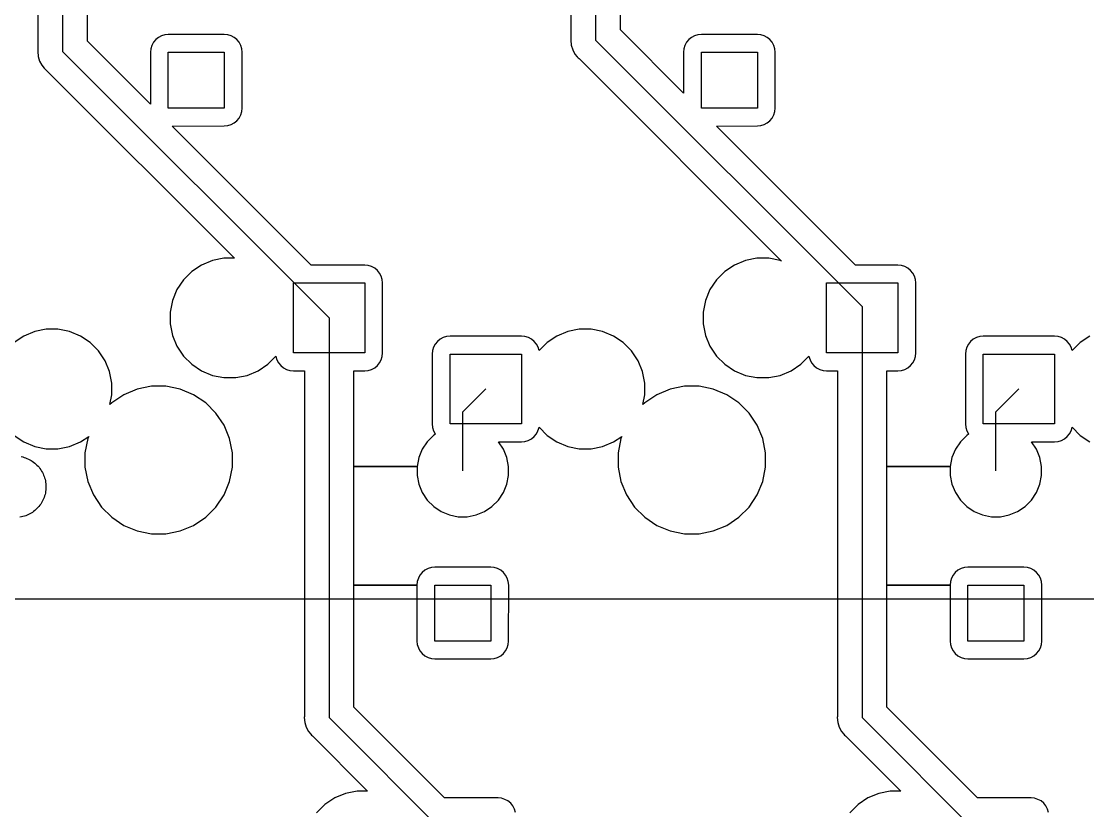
# Model space of a CAD drawing. Extents: x -29462 to 42578, y -23213 to 32194.
# Drawn here: x 23516 to 27750, y -16245 to -13109 of the extents above; entities that cross this region are included whole.
import ezdxf

# ---------------------------------------------------------------- set-up
doc = ezdxf.new("R2010")
doc.units = 0

msp = doc.modelspace()

# ---------------------------------------------------------------- linework, layer by layer
at = {"layer": 'Layer 1'}
for p, q in [((23679.3, -12170.7), (23679.3, -13229)), ((25795.9, -12170.7), (25795.9, -13184.1)), ((23581.1, -12380.5), (23581.1, -13224.2)), ((25697.8, -12380.5), (25697.8, -13179.4)), ((23777.772, -13188.243), (23777.8, -12760.6)), ((25894.472, -13143.572), (25894.4, -12760.6)), ((24072.0784, -13166.29044), (24059.83, -13172.83799)), ((24085.3711, -13162.25467), (24072.0784, -13166.29044)), ((24099.2, -13160.9), (24085.3711, -13162.25467)), ((24321.37756, -13160.90576), (24099.2, -13160.9)), ((24335.23466, -13162.26043), (24321.37756, -13160.90576)), ((24348.52736, -13166.2962), (24335.23466, -13162.26043)), ((24360.77576, -13172.84375), (24348.52736, -13166.2962)), ((26145, -13394.1), (25894.472, -13143.572)), ((26188.7784, -13166.29044), (26176.53, -13172.83799)), ((26202.0711, -13162.25467), (26188.7784, -13166.29044)), ((26215.9, -13160.9), (26202.0711, -13162.25467)), ((26438.07756, -13160.90576), (26215.9, -13160.9)), ((26451.93466, -13162.26043), (26438.07756, -13160.90576)), ((26465.22736, -13166.2962), (26451.93466, -13162.26043)), ((26477.47576, -13172.84375), (26465.22736, -13166.2962)), ((24028.3, -13438.8), (23777.772, -13188.243)), ((24033.72442, -13204.67264), (24029.68865, -13217.96534)), ((24040.27197, -13192.39594), (24033.72442, -13204.67264)), ((24049.0773, -13181.67154), (24040.27197, -13192.39594)), ((24059.83, -13172.83799), (24049.0773, -13181.67154)), ((24371.52846, -13181.6773), (24360.77576, -13172.84375)), ((24380.33379, -13192.4017), (24371.52846, -13181.6773)), ((24386.88134, -13204.6784), (24380.33379, -13192.4017)), ((24390.91711, -13217.9711), (24386.88134, -13204.6784)), ((25697.8, -13179.4), (25697.320223, -13184.226)), ((25697.320223, -13184.226), (25699.239333, -13203.5018)), ((25699.239333, -13203.5018), (25704.855553, -13222.0438)), ((25795.9, -13184.1), (26854.23, -14242.43)), ((26150.42442, -13204.67264), (26146.38865, -13217.96534)), ((26156.97197, -13192.39594), (26150.42442, -13204.67264)), ((26165.7773, -13181.67154), (26156.97197, -13192.39594)), ((26176.53, -13172.83799), (26165.7773, -13181.67154)), ((26488.22846, -13181.6773), (26477.47576, -13172.84375)), ((26497.03379, -13192.4017), (26488.22846, -13181.6773)), ((26503.58134, -13204.6784), (26497.03379, -13192.4017)), ((26507.61711, -13217.9711), (26503.58134, -13204.6784)), ((23581.1, -13224.2), (23580.620223, -13229.026)), ((23580.620223, -13229.026), (23582.539333, -13248.33)), ((23582.539333, -13248.33), (23588.155553, -13266.8438)), ((23679.3, -13229), (24737.63, -14287.33)), ((24028.30576, -13231.79424), (24028.3, -13438.8)), ((24029.68865, -13217.96534), (24028.30576, -13231.79424)), ((24099.2, -13454), (24099.2, -13231.8)), ((24099.2, -13231.8), (24321.4, -13231.8)), ((24321.4, -13231.8), (24321.4, -13454)), ((24392.3, -13231.8), (24390.91711, -13217.9711)), ((24392.32244, -13454.00576), (24392.3, -13231.8)), ((25704.855553, -13222.0438), (25713.971323, -13239.1182)), ((25713.971323, -13239.1182), (25723.199983, -13250.3506)), ((25723.199983, -13250.3506), (25723.2, -13250.4)), ((25723.2, -13250.4), (25726.27622, -13254.15355)), ((26145.00576, -13231.79424), (26145, -13394.1)), ((26146.38865, -13217.96534), (26145.00576, -13231.79424)), ((26215.9, -13454), (26215.9, -13231.8)), ((26215.9, -13231.8), (26438.1, -13231.8)), ((26438.1, -13231.8), (26438.1, -13454)), ((26509, -13231.8), (26507.61711, -13217.9711)), ((26509.02244, -13454.00576), (26509, -13231.8)), ((23588.155553, -13266.8438), (23597.271323, -13283.9465)), ((23597.271323, -13283.9465), (23606.499983, -13295.1507)), ((23606.499983, -13295.1507), (23606.5, -13295.1)), ((23606.5, -13295.1), (23609.57622, -13298.85355)), ((25726.27622, -13254.15355), (25730.02977, -13257.22977)), ((25730.02977, -13257.22977), (26534.10877, -14061.30877)), ((23609.57622, -13298.85355), (23613.32977, -13301.92977)), ((23613.32977, -13301.92977), (24361.47177, -14050.10077)), ((24321.4, -13454), (24099.2, -13454)), ((24390.93955, -13467.83466), (24392.32244, -13454.00576)), ((26438.1, -13454), (26215.9, -13454)), ((26507.63955, -13467.83466), (26509.02244, -13454.00576)), ((24360.7982, -13512.96201), (24371.5509, -13504.12846)), ((24371.5509, -13504.12846), (24380.35623, -13493.40406)), ((24380.35623, -13493.40406), (24386.90378, -13481.12736)), ((24386.90378, -13481.12736), (24390.93955, -13467.83466)), ((26477.4982, -13512.96201), (26488.2509, -13504.12846)), ((26488.2509, -13504.12846), (26497.05623, -13493.40406)), ((26497.05623, -13493.40406), (26503.60378, -13481.12736)), ((26503.60378, -13481.12736), (26507.63955, -13467.83466)), ((24114.325, -13524.953), (24321.4, -13524.9)), ((24667, -14077.6), (24114.325, -13524.953)), ((24321.4, -13524.9), (24335.2571, -13523.54533)), ((24335.2571, -13523.54533), (24348.5498, -13519.50956)), ((24348.5498, -13519.50956), (24360.7982, -13512.96201)), ((26275.853, -13524.953), (26438.1, -13524.9)), ((26828.5, -14077.6), (26275.853, -13524.953)), ((26438.1, -13524.9), (26451.9571, -13523.54533)), ((26451.9571, -13523.54533), (26465.2498, -13519.50956)), ((26465.2498, -13519.50956), (26477.4982, -13512.96201)), ((24319.9, -14050.1), (24274.0671, -14059.21577)), ((24361.47177, -14050.10077), (24319.9, -14050.1)), ((26436.6, -14050.1), (26390.7671, -14059.21577)), ((26483.39343, -14050.161), (26436.6, -14050.1)), ((26529.22633, -14059.27677), (26483.39343, -14050.161)), ((24230.9154, -14077.10867), (24192.0534, -14103.04487)), ((24274.0671, -14059.21577), (24230.9154, -14077.10867)), ((24879.40576, -14077.60576), (24667, -14077.6)), ((24893.23466, -14078.96043), (24879.40576, -14077.60576)), ((24906.52736, -14082.9962), (24893.23466, -14078.96043)), ((24918.80406, -14089.54375), (24906.52736, -14082.9962)), ((24929.52846, -14098.3773), (24918.80406, -14089.54375)), ((24938.36201, -14109.13), (24929.52846, -14098.3773)), ((26347.6154, -14077.10867), (26308.7534, -14103.04487)), ((26390.7671, -14059.21577), (26347.6154, -14077.10867)), ((26534.10877, -14061.30877), (26529.22633, -14059.27677)), ((26996.10576, -14077.60576), (26828.5, -14077.6)), ((27009.93466, -14078.96043), (26996.10576, -14077.60576)), ((27023.22736, -14082.9962), (27009.93466, -14078.96043)), ((27035.50406, -14089.54375), (27023.22736, -14082.9962)), ((27046.22846, -14098.3773), (27035.50406, -14089.54375)), ((27055.06201, -14109.13), (27046.22846, -14098.3773)), ((24159.0052, -14136.09307), (24133.0408, -14174.95507)), ((24192.0534, -14103.04487), (24159.0052, -14136.09307)), ((24944.90956, -14121.3784), (24938.36201, -14109.13)), ((24948.94533, -14134.6711), (24944.90956, -14121.3784)), ((24950.3, -14148.5), (24948.94533, -14134.6711)), ((26275.7052, -14136.09307), (26249.7408, -14174.95507)), ((26308.7534, -14103.04487), (26275.7052, -14136.09307)), ((27061.60956, -14121.3784), (27055.06201, -14109.13)), ((27065.64533, -14134.6711), (27061.60956, -14121.3784)), ((27067, -14148.5), (27065.64533, -14134.6711)), ((24133.0408, -14174.95507), (24115.1761, -14218.13507)), ((24596.1, -14426.2), (24596.1, -14148.5)), ((24596.1, -14148.5), (24879.4, -14148.5)), ((24879.4, -14148.5), (24879.4, -14426.2)), ((24950.29424, -14426.20576), (24950.3, -14148.5)), ((26249.7408, -14174.95507), (26231.8761, -14218.13507)), ((26712.8, -14426.2), (26712.8, -14148.5)), ((26712.8, -14148.5), (26996.1, -14148.5)), ((26996.1, -14148.5), (26996.1, -14426.2)), ((27066.99424, -14426.20576), (27067, -14148.5)), ((24115.1761, -14218.13507), (24106.06033, -14263.96797)), ((26231.8761, -14218.13507), (26222.76033, -14263.96797)), ((24106.06033, -14263.96797), (24106.1, -14310.7)), ((26222.76033, -14263.96797), (26222.8, -14310.7)), ((26854.3, -14242.5), (26854.3, -14287.3)), ((24106.1, -14310.7), (24115.21577, -14356.5329)), ((24737.6, -14287.3), (24737.6, -15874.8)), ((26222.8, -14310.7), (26231.91577, -14356.5329)), ((26854.3, -14287.3), (26854.3, -15874.8)), ((23568.5671, -14341.51577), (23525.4154, -14359.40867)), ((23614.4, -14332.4), (23568.5671, -14341.51577)), ((23661.13213, -14332.33203), (23614.4, -14332.4)), ((23706.96503, -14341.4478), (23661.13213, -14332.33203)), ((23750.14503, -14359.3407), (23706.96503, -14341.4478)), ((25685.2671, -14341.51577), (25642.1154, -14359.40867)), ((25731.1, -14332.4), (25685.2671, -14341.51577)), ((25777.83213, -14332.33203), (25731.1, -14332.4)), ((25823.66503, -14341.4478), (25777.83213, -14332.33203)), ((25866.84503, -14359.3407), (25823.66503, -14341.4478)), ((23525.4154, -14359.40867), (23486.5534, -14385.34487)), ((23788.97873, -14385.2769), (23750.14503, -14359.3407)), ((23822.02693, -14418.3251), (23788.97873, -14385.2769)), ((24115.21577, -14356.5329), (24133.08047, -14399.7129)), ((25159.34375, -14391.32424), (25152.7962, -14403.57264)), ((25168.1773, -14380.57154), (25159.34375, -14391.32424)), ((25178.9017, -14371.73799), (25168.1773, -14380.57154)), ((25191.1784, -14365.19044), (25178.9017, -14371.73799)), ((25204.4711, -14361.15467), (25191.1784, -14365.19044)), ((25218.3, -14359.8), (25204.4711, -14361.15467)), ((25501.681606, -14359.831975), (25218.3, -14359.8)), ((25515.510506, -14361.186645), (25501.681606, -14359.831975)), ((25528.831406, -14365.222415), (25515.510506, -14361.186645)), ((25541.079806, -14371.769965), (25528.831406, -14365.222415)), ((25551.832506, -14380.603515), (25541.079806, -14371.769965)), ((25560.637836, -14391.356215), (25551.832506, -14380.603515)), ((25567.185386, -14403.604615), (25560.637836, -14391.356215)), ((25603.2534, -14385.34487), (25571.2776, -14417.34887)), ((25642.1154, -14359.40867), (25603.2534, -14385.34487)), ((25905.67873, -14385.2769), (25866.84503, -14359.3407)), ((25938.72693, -14418.3251), (25905.67873, -14385.2769)), ((26231.91577, -14356.5329), (26249.78047, -14399.7129)), ((27276.04375, -14391.32424), (27269.4962, -14403.57264)), ((27284.8773, -14380.57154), (27276.04375, -14391.32424)), ((27295.6017, -14371.73799), (27284.8773, -14380.57154)), ((27307.8784, -14365.19044), (27295.6017, -14371.73799)), ((27321.1711, -14361.15467), (27307.8784, -14365.19044)), ((27335, -14359.8), (27321.1711, -14361.15467)), ((27618.281606, -14359.831975), (27335, -14359.8)), ((27632.110506, -14361.186645), (27618.281606, -14359.831975)), ((27645.431406, -14365.222415), (27632.110506, -14361.186645)), ((27657.679806, -14371.769965), (27645.431406, -14365.222415)), ((27668.432506, -14380.603515), (27657.679806, -14371.769965)), ((27677.237836, -14391.356215), (27668.432506, -14380.603515)), ((27683.785386, -14403.604615), (27677.237836, -14391.356215)), ((27719.8534, -14385.34487), (27687.8776, -14417.34887)), ((27758.7154, -14359.40867), (27719.8534, -14385.34487)), ((23847.99133, -14457.1871), (23822.02693, -14418.3251)), ((24133.08047, -14399.7129), (24159.04487, -14438.5749)), ((24879.4, -14426.2), (24596.1, -14426.2)), ((24948.93957, -14440.03466), (24950.29424, -14426.20576)), ((25147.40576, -14430.69424), (25147.4, -14708.5)), ((25148.76043, -14416.86534), (25147.40576, -14430.69424)), ((25152.7962, -14403.57264), (25148.76043, -14416.86534)), ((25218.3, -14708.5), (25218.3, -14430.7)), ((25218.3, -14430.7), (25501.6, -14430.7)), ((25501.6, -14430.7), (25501.6, -14708.5)), ((25571.221156, -14416.897315), (25567.185386, -14403.604615)), ((25571.2776, -14417.34887), (25571.221156, -14416.897315)), ((25964.69133, -14457.1871), (25938.72693, -14418.3251)), ((26249.78047, -14399.7129), (26275.74487, -14438.5749)), ((26996.1, -14426.2), (26712.8, -14426.2)), ((27065.63957, -14440.03466), (27066.99424, -14426.20576)), ((27264.10576, -14430.69424), (27264.1, -14708.5)), ((27265.46043, -14416.86534), (27264.10576, -14430.69424)), ((27269.4962, -14403.57264), (27265.46043, -14416.86534)), ((27335, -14708.5), (27335, -14430.7)), ((27335, -14430.7), (27618.3, -14430.7)), ((27618.3, -14430.7), (27618.3, -14708.5)), ((27687.821156, -14416.897315), (27683.785386, -14403.604615)), ((27687.8776, -14417.34887), (27687.821156, -14416.897315)), ((23865.88423, -14500.3671), (23847.99133, -14457.1871)), ((24159.04487, -14438.5749), (24192.09307, -14471.5949)), ((24192.09307, -14471.5949), (24230.95507, -14497.5593)), ((24455.7129, -14497.59133), (24494.5466, -14471.62693)), ((24494.5466, -14471.62693), (24526.5224, -14439.65113)), ((24526.5224, -14439.65113), (24526.578844, -14440.102685)), ((24526.578844, -14440.102685), (24530.614614, -14453.395385)), ((24530.614614, -14453.395385), (24537.162164, -14465.643785)), ((24537.162164, -14465.643785), (24545.967494, -14476.396485)), ((24545.967494, -14476.396485), (24556.720194, -14485.201815)), ((24918.7983, -14485.13379), (24929.5227, -14476.32846)), ((24929.5227, -14476.32846), (24938.35625, -14465.57576)), ((24938.35625, -14465.57576), (24944.9038, -14453.32736)), ((24944.9038, -14453.32736), (24948.93957, -14440.03466)), ((25982.58423, -14500.3671), (25964.69133, -14457.1871)), ((26275.74487, -14438.5749), (26308.79307, -14471.5949)), ((26308.79307, -14471.5949), (26347.65507, -14497.5593)), ((26572.3129, -14497.59133), (26611.1466, -14471.62693)), ((26611.1466, -14471.62693), (26643.1224, -14439.65113)), ((26643.1224, -14439.65113), (26643.178844, -14440.102685)), ((26643.178844, -14440.102685), (26647.214614, -14453.395385)), ((26647.214614, -14453.395385), (26653.762164, -14465.643785)), ((26653.762164, -14465.643785), (26662.567494, -14476.396485)), ((26662.567494, -14476.396485), (26673.320194, -14485.201815)), ((27035.4983, -14485.13379), (27046.2227, -14476.32846)), ((27046.2227, -14476.32846), (27055.05625, -14465.57576)), ((27055.05625, -14465.57576), (27061.6038, -14453.32736)), ((27061.6038, -14453.32736), (27065.63957, -14440.03466)), ((23875, -14546.2), (23865.88423, -14500.3671)), ((24230.95507, -14497.5593), (24274.10677, -14515.4522)), ((24274.10677, -14515.4522), (24319.93967, -14524.56797)), ((24366.7, -14524.6), (24412.5329, -14515.48423)), ((24412.5329, -14515.48423), (24455.7129, -14497.59133)), ((24556.720194, -14485.201815), (24568.968594, -14491.777585)), ((24568.968594, -14491.777585), (24582.289494, -14495.813355)), ((24582.289494, -14495.813355), (24596.118394, -14497.168025)), ((24596.118394, -14497.168025), (24639.4, -14497.1)), ((24639.4, -14497.1), (24639.4, -15870)), ((24836.1, -14877.2), (24836.1, -14497.1)), ((24836.1, -14497.1), (24879.4, -14497.1)), ((24879.4, -14497.1), (24893.2289, -14495.74533)), ((24893.2289, -14495.74533), (24906.5216, -14491.70956)), ((24906.5216, -14491.70956), (24918.7983, -14485.13379)), ((25991.7, -14546.2), (25982.58423, -14500.3671)), ((26347.65507, -14497.5593), (26390.80677, -14515.4522)), ((26390.80677, -14515.4522), (26436.63967, -14524.56797)), ((26483.3, -14524.6), (26529.1329, -14515.48423)), ((26529.1329, -14515.48423), (26572.3129, -14497.59133)), ((26673.320194, -14485.201815), (26685.568594, -14491.777585)), ((26685.568594, -14491.777585), (26698.889494, -14495.813355)), ((26698.889494, -14495.813355), (26712.718394, -14497.168025)), ((26712.718394, -14497.168025), (26756.1, -14497.1)), ((26756.1, -14497.1), (26756.1, -15870)), ((26952.8, -14877.2), (26952.8, -14497.1)), ((26952.8, -14497.1), (26996.1, -14497.1)), ((26996.1, -14497.1), (27009.9289, -14495.74533)), ((27009.9289, -14495.74533), (27023.2216, -14491.70956)), ((27023.2216, -14491.70956), (27035.4983, -14485.13379)), ((23874.94592, -14592.92314), (23875, -14546.2)), ((24032.2, -14559), (23975.6427, -14570.2607)), ((24089.9659, -14559.0377), (24032.2, -14559)), ((24146.5232, -14570.2984), (24089.9659, -14559.0377)), ((24319.93967, -14524.56797), (24366.7, -14524.6)), ((25991.64592, -14592.92314), (25991.7, -14546.2)), ((26148.9, -14559), (26092.3427, -14570.2607)), ((26206.5659, -14559.0377), (26148.9, -14559)), ((26263.1232, -14570.2984), (26206.5659, -14559.0377)), ((26436.63967, -14524.56797), (26483.3, -14524.6)), ((23867.26948, -14631.53114), (23874.94592, -14592.92314)), ((23922.3592, -14592.3305), (23874.4097, -14624.3627)), ((23975.6427, -14570.2607), (23922.3592, -14592.3305)), ((24199.8067, -14592.3682), (24146.5232, -14570.2984)), ((24247.7562, -14624.4004), (24199.8067, -14592.3682)), ((25268.5, -14660.7), (25359.9399, -14569.5423)), ((25983.96948, -14631.53114), (25991.64592, -14592.92314)), ((26039.0592, -14592.3305), (25991.1097, -14624.3627)), ((26092.3427, -14570.2607), (26039.0592, -14592.3305)), ((26316.4067, -14592.3682), (26263.1232, -14570.2984)), ((26364.3562, -14624.4004), (26316.4067, -14592.3682)), ((27385.1, -14660.7), (27476.5399, -14569.5423)), ((23874.4097, -14624.3627), (23867.26948, -14631.53114)), ((24288.5373, -14665.1815), (24247.7562, -14624.4004)), ((25991.1097, -14624.3627), (25983.96948, -14631.53114)), ((26405.1373, -14665.1815), (26364.3562, -14624.4004)), ((24320.5695, -14713.1592), (24288.5373, -14665.1815)), ((25268.5, -14895), (25268.5, -14660.7)), ((26437.1695, -14713.1592), (26405.1373, -14665.1815)), ((27385.1, -14895), (27385.1, -14660.7)), ((24342.6393, -14766.4145), (24320.5695, -14713.1592)), ((25147.4, -14708.5), (25148.75467, -14722.3289)), ((25148.75467, -14722.3289), (25152.79044, -14735.6216)), ((25501.6, -14708.5), (25218.3, -14708.5)), ((25567.10378, -14735.62736), (25571.13955, -14722.33466)), ((25571.13955, -14722.33466), (25571.195994, -14721.883105)), ((25571.195994, -14721.883105), (25603.171794, -14753.858905)), ((26459.2393, -14766.4145), (26437.1695, -14713.1592)), ((27264.1, -14708.5), (27265.45467, -14722.3289)), ((27265.45467, -14722.3289), (27269.49044, -14735.6216)), ((27618.3, -14708.5), (27335, -14708.5)), ((27683.80378, -14735.62736), (27687.83955, -14722.33466)), ((27687.83955, -14722.33466), (27687.895994, -14721.883105)), ((27687.895994, -14721.883105), (27719.871794, -14753.858905)), ((23486.571794, -14753.858905), (23525.433794, -14779.823305)), ((23750.1129, -14779.79133), (23783.1329, -14757.72153)), ((23779.54868, -14766.38575), (23768.28798, -14822.97125)), ((23783.1329, -14757.72153), (23779.54868, -14766.38575)), ((24353.9, -14823), (24342.6393, -14766.4145)), ((25152.818665, -14754.05066), (25127.531565, -14779.36596)), ((25152.79044, -14735.6216), (25159.33799, -14747.87)), ((25160.297545, -14749.05533), (25152.818665, -14754.05066)), ((25159.33799, -14747.87), (25160.297545, -14749.05533)), ((25515.4289, -14778.04533), (25528.7498, -14774.00956)), ((25528.7498, -14774.00956), (25540.9982, -14767.43379)), ((25540.9982, -14767.43379), (25551.7509, -14758.62846)), ((25551.7509, -14758.62846), (25560.55623, -14747.87576)), ((25560.55623, -14747.87576), (25567.10378, -14735.62736)), ((25603.171794, -14753.858905), (25642.033794, -14779.823305)), ((25866.8129, -14779.79133), (25899.8329, -14757.72153)), ((25896.24868, -14766.38575), (25884.98798, -14822.97125)), ((25899.8329, -14757.72153), (25896.24868, -14766.38575)), ((26470.5, -14823), (26459.2393, -14766.4145)), ((27269.518665, -14754.05066), (27244.231565, -14779.36596)), ((27269.49044, -14735.6216), (27276.03799, -14747.87)), ((27276.997545, -14749.05533), (27269.518665, -14754.05066)), ((27276.03799, -14747.87), (27276.997545, -14749.05533)), ((27632.1289, -14778.04533), (27645.4498, -14774.00956)), ((27645.4498, -14774.00956), (27657.6982, -14767.43379)), ((27657.6982, -14767.43379), (27668.4509, -14758.62846)), ((27668.4509, -14758.62846), (27677.25623, -14747.87576)), ((27677.25623, -14747.87576), (27683.80378, -14735.62736)), ((27719.871794, -14753.858905), (27758.733794, -14779.823305)), ((23525.433794, -14779.823305), (23568.585494, -14797.716205)), ((23568.585494, -14797.716205), (23614.418394, -14806.831975)), ((23614.418394, -14806.831975), (23661.1, -14806.8)), ((23661.1, -14806.8), (23706.9329, -14797.68423)), ((23706.9329, -14797.68423), (23750.1129, -14779.79133)), ((25107.634865, -14809.11216), (25093.947065, -14842.16036)), ((25127.531565, -14779.36596), (25107.634865, -14809.11216)), ((25429.64132, -14809.0434), (25409.77292, -14779.3254)), ((25409.77292, -14779.3254), (25501.6, -14779.4)), ((25443.32912, -14842.0916), (25429.64132, -14809.0434)), ((25501.6, -14779.4), (25515.4289, -14778.04533)), ((25642.033794, -14779.823305), (25685.185494, -14797.716205)), ((25685.185494, -14797.716205), (25731.018394, -14806.831975)), ((25731.018394, -14806.831975), (25777.8, -14806.8)), ((25777.8, -14806.8), (25823.6329, -14797.68423)), ((25823.6329, -14797.68423), (25866.8129, -14779.79133)), ((27224.334865, -14809.11216), (27210.647065, -14842.16036)), ((27244.231565, -14779.36596), (27224.334865, -14809.11216)), ((27546.34132, -14809.0434), (27526.47292, -14779.3254)), ((27526.47292, -14779.3254), (27618.3, -14779.4)), ((27560.02912, -14842.0916), (27546.34132, -14809.0434)), ((27618.3, -14779.4), (27632.1289, -14778.04533)), ((23515.233187, -14838.367087), (23521.070611, -14839.682581)), ((23521.070611, -14839.682581), (23526.826824, -14841.279262)), ((23526.826824, -14841.279262), (23532.491802, -14843.152977)), ((23532.491802, -14843.152977), (23538.055519, -14845.299576)), ((23538.055519, -14845.299576), (23543.50795, -14847.714906)), ((23543.50795, -14847.714906), (23548.839072, -14850.394818)), ((23548.839072, -14850.394818), (23554.038858, -14853.335158)), ((23554.038858, -14853.335158), (23559.097284, -14856.531775)), ((23559.097284, -14856.531775), (23564.004325, -14859.980519)), ((23564.004325, -14859.980519), (23568.749957, -14863.677238)), ((23768.28798, -14822.97125), (23768.3, -14880.6)), ((24353.8341, -14880.666), (24353.9, -14823)), ((25093.947065, -14842.16036), (25086.947955, -14877.26876)), ((25450.3, -14877.2), (25443.32912, -14842.0916)), ((25884.98798, -14822.97125), (25885, -14880.6)), ((26470.5341, -14880.666), (26470.5, -14823)), ((27210.647065, -14842.16036), (27203.647955, -14877.26876)), ((27567, -14877.2), (27560.02912, -14842.0916)), ((23568.749957, -14863.677238), (23573.324154, -14867.61778)), ((23573.324154, -14867.61778), (23577.716891, -14871.797993)), ((23577.716891, -14871.797993), (23581.897104, -14876.19073)), ((23581.897104, -14876.19073), (23585.837646, -14880.764927)), ((23585.837646, -14880.764927), (23589.534365, -14885.510559)), ((23589.534365, -14885.510559), (23592.983109, -14890.4176)), ((23592.983109, -14890.4176), (23596.179726, -14895.476026)), ((23596.179726, -14895.476026), (23599.120066, -14900.675812)), ((23599.120066, -14900.675812), (23601.799978, -14906.006934)), ((23768.3, -14880.6), (23779.5607, -14937.1573)), ((24342.5734, -14937.2233), (24353.8341, -14880.666)), ((24836.1, -15348.5), (24836.1, -14877.2)), ((24836.1, -14877.2), (25087, -14877.2)), ((25086.947955, -14877.26876), (24836.1, -14877.2)), ((25087, -14877.2), (25087, -14913)), ((25450.27348, -14913.02662), (25450.3, -14877.2)), ((25885, -14880.6), (25896.2607, -14937.1573)), ((26459.2734, -14937.2233), (26470.5341, -14880.666)), ((26952.8, -15348.5), (26952.8, -14877.2)), ((26952.8, -14877.2), (27203.6, -14877.2)), ((27203.647955, -14877.26876), (26952.8, -14877.2)), ((27203.6, -14877.2), (27203.6, -14913)), ((27566.97348, -14913.02662), (27567, -14877.2)), ((23601.799978, -14906.006934), (23604.215308, -14911.459365)), ((23604.215308, -14911.459365), (23606.361907, -14917.023082)), ((23606.361907, -14917.023082), (23608.235622, -14922.68806)), ((23608.235622, -14922.68806), (23609.832303, -14928.444273)), ((23609.832303, -14928.444273), (23611.147797, -14934.281697)), ((23611.147797, -14934.281697), (23612.177954, -14940.190306)), ((23612.177954, -14940.190306), (23612.918622, -14946.160076)), ((23612.918622, -14946.160076), (23613.365649, -14952.180983)), ((23779.5607, -14937.1573), (23801.6305, -14990.4408)), ((24320.5036, -14990.5068), (24342.5734, -14937.2233)), ((25087, -14913), (25093.99911, -14948.1084)), ((25443.3026, -14948.13502), (25450.27348, -14913.02662)), ((25896.2607, -14937.1573), (25918.3305, -14990.4408)), ((26437.2036, -14990.5068), (26459.2734, -14937.2233)), ((27203.6, -14913), (27210.59911, -14948.1084)), ((27560.0026, -14948.13502), (27566.97348, -14913.02662)), ((23609.65843, -14988.784386), (23608.009964, -14994.583343)), ((23611.024743, -14982.872088), (23609.65843, -14988.784386)), ((23612.101224, -14976.854125), (23611.024743, -14982.872088)), ((23612.880194, -14970.738172), (23612.101224, -14976.854125)), ((23613.353974, -14964.531905), (23612.880194, -14970.738172)), ((23613.514884, -14958.243), (23613.353974, -14964.531905)), ((23613.365649, -14952.180983), (23613.514884, -14958.243)), ((25093.99911, -14948.1084), (25107.68691, -14981.1566)), ((25107.68691, -14981.1566), (25127.58361, -15010.9028)), ((25409.7181, -15010.92942), (25429.6148, -14981.18322)), ((25429.6148, -14981.18322), (25443.3026, -14948.13502)), ((27210.59911, -14948.1084), (27224.28691, -14981.1566)), ((27224.28691, -14981.1566), (27244.18361, -15010.9028)), ((27526.4181, -15010.92942), (27546.3148, -14981.18322)), ((27546.3148, -14981.18322), (27560.0026, -14948.13502)), ((23592.624016, -15026.567088), (23589.215505, -15031.357739)), ((23595.804129, -15021.609366), (23592.624016, -15026.567088)), ((23598.748166, -15016.492249), (23595.804129, -15021.609366)), ((23601.448448, -15011.223412), (23598.748166, -15016.492249)), ((23603.897294, -15005.810532), (23601.448448, -15011.223412)), ((23606.087026, -15000.261284), (23603.897294, -15005.810532)), ((23608.009964, -14994.583343), (23606.087026, -15000.261284)), ((23801.6305, -14990.4408), (23833.6627, -15038.4185)), ((24288.4714, -15038.4845), (24320.5036, -14990.5068)), ((25127.58361, -15010.9028), (25152.87071, -15036.2181)), ((25384.431, -15036.24472), (25409.7181, -15010.92942)), ((25918.3305, -14990.4408), (25950.3627, -15038.4185)), ((26405.1714, -15038.4845), (26437.2036, -14990.5068)), ((27244.18361, -15010.9028), (27269.47071, -15036.2181)), ((27501.131, -15036.24472), (27526.4181, -15010.92942)), ((23533.293688, -15073.020084), (23527.614836, -15074.940327)), ((23538.843975, -15070.832986), (23533.293688, -15073.020084)), ((23544.258017, -15068.386708), (23538.843975, -15070.832986)), ((23549.528134, -15065.688928), (23544.258017, -15068.386708)), ((23554.646648, -15062.747319), (23549.528134, -15065.688928)), ((23559.605879, -15059.569559), (23554.646648, -15062.747319)), ((23564.398147, -15056.163322), (23559.605879, -15059.569559)), ((23569.015774, -15052.536285), (23564.398147, -15056.163322)), ((23573.451079, -15048.696123), (23569.015774, -15052.536285)), ((23577.696385, -15044.650512), (23573.451079, -15048.696123)), ((23581.74401, -15040.407127), (23577.696385, -15044.650512)), ((23585.586277, -15035.973644), (23581.74401, -15040.407127)), ((23589.215505, -15031.357739), (23585.586277, -15035.973644)), ((23833.6627, -15038.4185), (23874.4438, -15079.1714)), ((24247.6903, -15079.2374), (24288.4714, -15038.4845)), ((25152.87071, -15036.2181), (25182.61691, -15056.0865)), ((25182.61691, -15056.0865), (25215.69331, -15069.8025)), ((25215.69331, -15069.8025), (25250.77351, -15076.77338)), ((25286.5, -15076.8), (25321.6084, -15069.82912)), ((25321.6084, -15069.82912), (25354.6848, -15056.11312)), ((25354.6848, -15056.11312), (25384.431, -15036.24472)), ((25950.3627, -15038.4185), (25991.1438, -15079.1714)), ((26364.3903, -15079.2374), (26405.1714, -15038.4845)), ((27269.47071, -15036.2181), (27299.21691, -15056.0865)), ((27299.21691, -15056.0865), (27332.29331, -15069.8025)), ((27332.29331, -15069.8025), (27367.37351, -15076.77338)), ((27403.2, -15076.8), (27438.3084, -15069.82912)), ((27438.3084, -15069.82912), (27471.3848, -15056.11312)), ((27471.3848, -15056.11312), (27501.131, -15036.24472)), ((23515.902151, -15077.949547), (23509.883677, -15079.023172)), ((23521.815097, -15076.58604), (23515.902151, -15077.949547)), ((23527.614836, -15074.940327), (23521.815097, -15076.58604)), ((23874.4438, -15079.1714), (23922.3933, -15111.2318)), ((23922.3933, -15111.2318), (23975.6768, -15133.3016)), ((24146.4573, -15133.3676), (24199.7408, -15111.2978)), ((24199.7408, -15111.2978), (24247.6903, -15079.2374)), ((25250.77351, -15076.77338), (25286.5, -15076.8)), ((25991.1438, -15079.1714), (26039.0933, -15111.2318)), ((26039.0933, -15111.2318), (26092.3768, -15133.3016)), ((26263.1573, -15133.3676), (26316.4408, -15111.2978)), ((26316.4408, -15111.2978), (26364.3903, -15079.2374)), ((27367.37351, -15076.77338), (27403.2, -15076.8)), ((23975.6768, -15133.3016), (24032.2341, -15144.534)), ((24032.2341, -15144.534), (24089.9, -15144.6)), ((24089.9, -15144.6), (24146.4573, -15133.3676)), ((26092.3768, -15133.3016), (26148.9341, -15144.534)), ((26148.9341, -15144.534), (26206.6, -15144.6)), ((26206.6, -15144.6), (26263.1573, -15133.3676)), ((25130.3784, -15282.99044), (25118.13, -15289.53799)), ((25143.6711, -15278.95467), (25130.3784, -15282.99044)), ((25157.5, -15277.6), (25143.6711, -15278.95467)), ((25379.77756, -15277.60576), (25157.5, -15277.6)), ((25393.63466, -15278.96043), (25379.77756, -15277.60576)), ((25406.92736, -15282.9962), (25393.63466, -15278.96043)), ((25419.17576, -15289.54375), (25406.92736, -15282.9962)), ((27247.0784, -15282.99044), (27234.83, -15289.53799)), ((27260.3711, -15278.95467), (27247.0784, -15282.99044)), ((27274.2, -15277.6), (27260.3711, -15278.95467)), ((27496.37756, -15277.60576), (27274.2, -15277.6)), ((27510.23466, -15278.96043), (27496.37756, -15277.60576)), ((27523.52736, -15282.9962), (27510.23466, -15278.96043)), ((27535.77576, -15289.54375), (27523.52736, -15282.9962)), ((25092.02442, -15321.37264), (25087.98865, -15334.66534)), ((25098.57197, -15309.09594), (25092.02442, -15321.37264)), ((25107.3773, -15298.37154), (25098.57197, -15309.09594)), ((25118.13, -15289.53799), (25107.3773, -15298.37154)), ((25429.92846, -15298.3773), (25419.17576, -15289.54375)), ((25438.73379, -15309.1017), (25429.92846, -15298.3773)), ((25445.28134, -15321.3784), (25438.73379, -15309.1017)), ((25449.31711, -15334.6711), (25445.28134, -15321.3784)), ((27208.72442, -15321.37264), (27204.68865, -15334.66534)), ((27215.27197, -15309.09594), (27208.72442, -15321.37264)), ((27224.0773, -15298.37154), (27215.27197, -15309.09594)), ((27234.83, -15289.53799), (27224.0773, -15298.37154)), ((27546.52846, -15298.3773), (27535.77576, -15289.54375)), ((27555.33379, -15309.1017), (27546.52846, -15298.3773)), ((27561.88134, -15321.3784), (27555.33379, -15309.1017)), ((27565.91711, -15334.6711), (27561.88134, -15321.3784)), ((24836.085, -15834.085), (24836.1, -15348.5)), ((25086.60576, -15348.49424), (24836.1, -15348.5)), ((24836.1, -15348.5), (25086.6, -15348.5)), ((25086.6, -15348.5), (25086.6, -15570.7)), ((25087.98865, -15334.66534), (25086.60576, -15348.49424)), ((25157.5, -15570.7), (25157.5, -15348.5)), ((25157.5, -15348.5), (25379.7, -15348.5)), ((25379.7, -15348.5), (25379.7, -15570.7)), ((25450.7, -15348.5), (25449.31711, -15334.6711)), ((25450.62244, -15570.70576), (25450.7, -15348.5)), ((26952.785, -15834.085), (26952.8, -15348.5)), ((27203.30576, -15348.49424), (26952.8, -15348.5)), ((26952.8, -15348.5), (27203.3, -15348.5)), ((27203.3, -15348.5), (27203.3, -15570.7)), ((27204.68865, -15334.66534), (27203.30576, -15348.49424)), ((27274.2, -15570.7), (27274.2, -15348.5)), ((27274.2, -15348.5), (27496.4, -15348.5)), ((27496.4, -15348.5), (27496.4, -15570.7)), ((27567.3, -15348.5), (27565.91711, -15334.6711)), ((27567.32244, -15570.70576), (27567.3, -15348.5)), ((4404.28, -15402.5), (42577.9, -15402.5)), ((25086.6, -15570.7), (25087.98289, -15584.5289)), ((25379.7, -15570.7), (25157.5, -15570.7)), ((25449.23955, -15584.53466), (25450.62244, -15570.70576)), ((27203.3, -15570.7), (27204.68289, -15584.5289)), ((27496.4, -15570.7), (27274.2, -15570.7)), ((27565.93955, -15584.53466), (27567.32244, -15570.70576)), ((25087.98289, -15584.5289), (25092.01866, -15597.8216)), ((25092.01866, -15597.8216), (25098.56621, -15610.0983)), ((25098.56621, -15610.0983), (25107.37154, -15620.8227)), ((25107.37154, -15620.8227), (25118.12424, -15629.65625)), ((25419.0982, -15629.66201), (25429.8509, -15620.82846)), ((25429.8509, -15620.82846), (25438.65623, -15610.10406)), ((25438.65623, -15610.10406), (25445.20378, -15597.82736)), ((25445.20378, -15597.82736), (25449.23955, -15584.53466)), ((27204.68289, -15584.5289), (27208.71866, -15597.8216)), ((27208.71866, -15597.8216), (27215.26621, -15610.0983)), ((27215.26621, -15610.0983), (27224.07154, -15620.8227)), ((27224.07154, -15620.8227), (27234.82424, -15629.65625)), ((27535.7982, -15629.66201), (27546.5509, -15620.82846)), ((27546.5509, -15620.82846), (27555.35623, -15610.10406)), ((27555.35623, -15610.10406), (27561.90378, -15597.82736)), ((27561.90378, -15597.82736), (27565.93955, -15584.53466)), ((25118.12424, -15629.65625), (25130.37264, -15636.2038)), ((25130.37264, -15636.2038), (25143.66534, -15640.23957)), ((25143.66534, -15640.23957), (25157.49424, -15641.59424)), ((25157.49424, -15641.59424), (25379.7, -15641.6)), ((25379.7, -15641.6), (25393.5571, -15640.24533)), ((25393.5571, -15640.24533), (25406.8498, -15636.20956)), ((25406.8498, -15636.20956), (25419.0982, -15629.66201)), ((27234.82424, -15629.65625), (27247.07264, -15636.2038)), ((27247.07264, -15636.2038), (27260.36534, -15640.23957)), ((27260.36534, -15640.23957), (27274.19424, -15641.59424)), ((27274.19424, -15641.59424), (27496.4, -15641.6)), ((27496.4, -15641.6), (27510.2571, -15640.24533)), ((27510.2571, -15640.24533), (27523.5498, -15636.20956)), ((27523.5498, -15636.20956), (27535.7982, -15629.66201)), ((25196.2, -16194.2), (24836.085, -15834.085)), ((27312.9, -16194.2), (26952.785, -15834.085)), ((24639.4, -15870), (24638.920223, -15874.826)), ((24638.920223, -15874.826), (24640.839333, -15894.13)), ((24737.6, -15874.8), (25266.766, -16403.966)), ((26756.1, -15870), (26755.620223, -15874.826)), ((26755.620223, -15874.826), (26757.539333, -15894.13)), ((26854.3, -15874.8), (27383.466, -16403.966)), ((24640.839333, -15894.13), (24646.455553, -15912.6438)), ((24646.455553, -15912.6438), (24655.571323, -15929.7465)), ((26757.539333, -15894.13), (26763.155553, -15912.6438)), ((26763.155553, -15912.6438), (26772.271323, -15929.7465)), ((24655.571323, -15929.7465), (24664.799983, -15940.9507)), ((24664.799983, -15940.9507), (24664.8, -15941)), ((24664.8, -15941), (24667.87622, -15944.75355)), ((24667.87622, -15944.75355), (24671.62977, -15947.82977)), ((24671.62977, -15947.82977), (24890.60577, -16166.83377)), ((26772.271323, -15929.7465), (26781.499983, -15940.9507)), ((26781.499983, -15940.9507), (26781.5, -15941)), ((26781.5, -15941), (26784.57622, -15944.75355)), ((26784.57622, -15944.75355), (26788.32977, -15947.82977)), ((26788.32977, -15947.82977), (27007.30577, -16166.83377)), ((24849.1, -16166.8), (24803.2671, -16175.91577)), ((24890.60577, -16166.83377), (24849.1, -16166.8)), ((26965.8, -16166.8), (26919.9671, -16175.91577)), ((27007.30577, -16166.83377), (26965.8, -16166.8)), ((24760.1154, -16193.80867), (24721.2534, -16219.74487)), ((24803.2671, -16175.91577), (24760.1154, -16193.80867)), ((25408.60576, -16194.20576), (25196.2, -16194.2)), ((25422.43466, -16195.56043), (25408.60576, -16194.20576)), ((25435.72736, -16199.5962), (25422.43466, -16195.56043)), ((25448.00406, -16206.14375), (25435.72736, -16199.5962)), ((25458.72846, -16214.9773), (25448.00406, -16206.14375)), ((25467.56201, -16225.73), (25458.72846, -16214.9773)), ((26876.8154, -16193.80867), (26837.9534, -16219.74487)), ((26919.9671, -16175.91577), (26876.8154, -16193.80867)), ((27525.20576, -16194.20576), (27312.9, -16194.2)), ((27539.03466, -16195.56043), (27525.20576, -16194.20576)), ((27552.32736, -16199.5962), (27539.03466, -16195.56043)), ((27564.60406, -16206.14375), (27552.32736, -16199.5962)), ((27575.32846, -16214.9773), (27564.60406, -16206.14375)), ((27584.16201, -16225.73), (27575.32846, -16214.9773)), ((24721.2534, -16219.74487), (24688.2052, -16252.79307)), ((25474.10956, -16237.9784), (25467.56201, -16225.73)), ((25478.14533, -16251.2711), (25474.10956, -16237.9784)), ((26837.9534, -16219.74487), (26804.9052, -16252.79307)), ((27590.70956, -16237.9784), (27584.16201, -16225.73)), ((27594.74533, -16251.2711), (27590.70956, -16237.9784))]:
    msp.add_line(p, q, dxfattribs=at)

doc.saveas('drawing.dxf')
